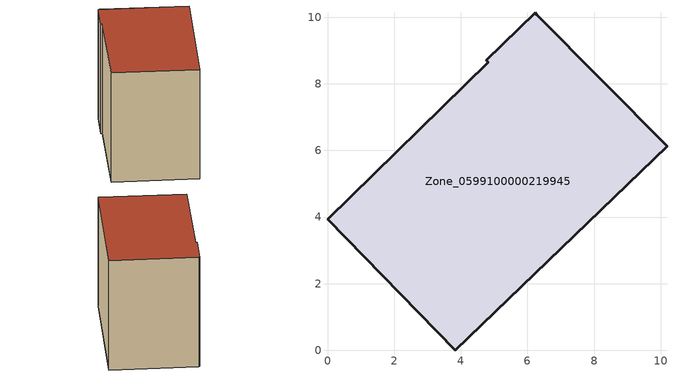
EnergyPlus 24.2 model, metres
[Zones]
Zone_0599100000219945
 floor ground (C_G): 0,3.94 4.83,8.64 4.76,8.71 6.23,10.13 6.28,10.08 10.19,6.12 3.83,0 z0
 wall outside (C_F): 4.83,8.64 0,3.94 3.83,0 10.19,6.12 6.28,10.08 6.23,10.13 4.76,8.71 4.83,8.64 z0:7.54
 roof outside (C_R): 6.23,10.13 4.76,8.71 4.83,8.64 0,3.94 3.83,0 10.19,6.12 6.28,10.08 z7.54
[BUILDING]
Pand.0599100000219945: North Axis=0; Terrain=City; Loads Convergence Tolerance Value=0.04; Temperature Convergence Tolerance Value=0.4; Solar Distribution=FullExterior; Maximum Number of Warmup Days=25; Minimum Number of Warmup Days=1
[Site:Location]
Rotterdam.The.Hague.AP_ZH_NLD Design_Conditions: Latitude=51.96; Longitude=4.45; Time Zone=1; Elevation=-4.5
[SITE:GROUNDTEMPERATURE:BUILDINGSURFACE]
18, 18, 18, 18, 18, 18, 18, 18, 18, 18, 18, 18
[MATERIAL] Thermal Absorptance=0.9; Solar Absorptance=0.7; Visible Absorptance=0.7
Name | Roughness | Thickness | Conductivity | Density | Specific Heat
G.TI.1975-1991 | MediumSmooth | 0.15 | 0.288461 | 540 | 1210
F.TI.1975-1991 | Rough | 0.3 | 0.230769 | 1920 | 840
R.TI.1975-1991 | MediumRough | 0.2 | 0.153846 | 1500 | 1000
[CONSTRUCTION]
C_G: G.TI.1975-1991
C_F: F.TI.1975-1991
C_R: R.TI.1975-1991
[ZONE]
Zone_0599100000219945: Type=1; Multiplier=1; Ceiling Height=Autocalculate; Volume=Autocalculate; Floor Area=autocalculate; Part of Total Floor Area=Yes
[ZONEINFILTRATION:DESIGNFLOWRATE]
Infil_Zone_0599100000219945: Zone or ZoneList or Space or SpaceList=Zone_0599100000219945; Schedule=AlwaysOn; Design Flow Rate Calculation Method=Flow/Area; Flow Rate per Floor Area=0.003; Constant Term Coefficient=1; Temperature Term Coefficient=0; Velocity Term Coefficient=0; Velocity Squared Term Coefficient=0
[HVACTEMPLATE:ZONE:IDEALLOADSAIRSYSTEM]
Zone_0599100000219945: Maximum Heating Supply Air Temperature=50; Minimum Cooling Supply Air Temperature=13; Maximum Heating Supply Air Humidity Ratio=0.0156; Minimum Cooling Supply Air Humidity Ratio=0.0077; Heating Limit=NoLimit; Cooling Limit=NoLimit; Dehumidification Control Type=ConstantSensibleHeatRatio; Cooling Sensible Heat Ratio=0.7; Dehumidification Setpoint=60; Humidification Control Type=None; Humidification Setpoint=30; Outdoor Air Method=None; Outdoor Air Flow Rate per Person=0.00944; Outdoor Air Flow Rate per Zone Floor Area=0; Outdoor Air Flow Rate per Zone=0; Demand Controlled Ventilation Type=None; Outdoor Air Economizer Type=NoEconomizer; Heat Recovery Type=None; Sensible Heat Recovery Effectiveness=0.7; Latent Heat Recovery Effectiveness=0.65
[ZONECONTROL:THERMOSTAT]
ThermostatControl_Zone_0599100000219945: Zone or ZoneList=Zone_0599100000219945; Control Type Schedule=DualSetpointControlType; Control 1=Thermostat_Zone_0599100000219945; Temperature Difference Between Cutout And Setpoint=0
[THERMOSTATSETPOINT:DUALSETPOINT]
Thermostat_Zone_0599100000219945: Heating Setpoint Temperature Schedule=HeatingSetpoint_Zone_0599100000219945; Cooling Setpoint Temperature Schedule=CoolingSetpoint_Zone_0599100000219945
[SCHEDULE:COMPACT]
HeatingSetpoint_Zone_0599100000219945: Through: 12/31, For: AllDays, Until: 24:00, 21
CoolingSetpoint_Zone_0599100000219945: Through: 12/31, For: AllDays, Until: 24:00, 24
DualSetpointControlType: Through: 12/31, For: AllDays, Until: 24:00, 4
AlwaysOn: Through: 12/31, For: AllDays, Until: 24:00, 1
